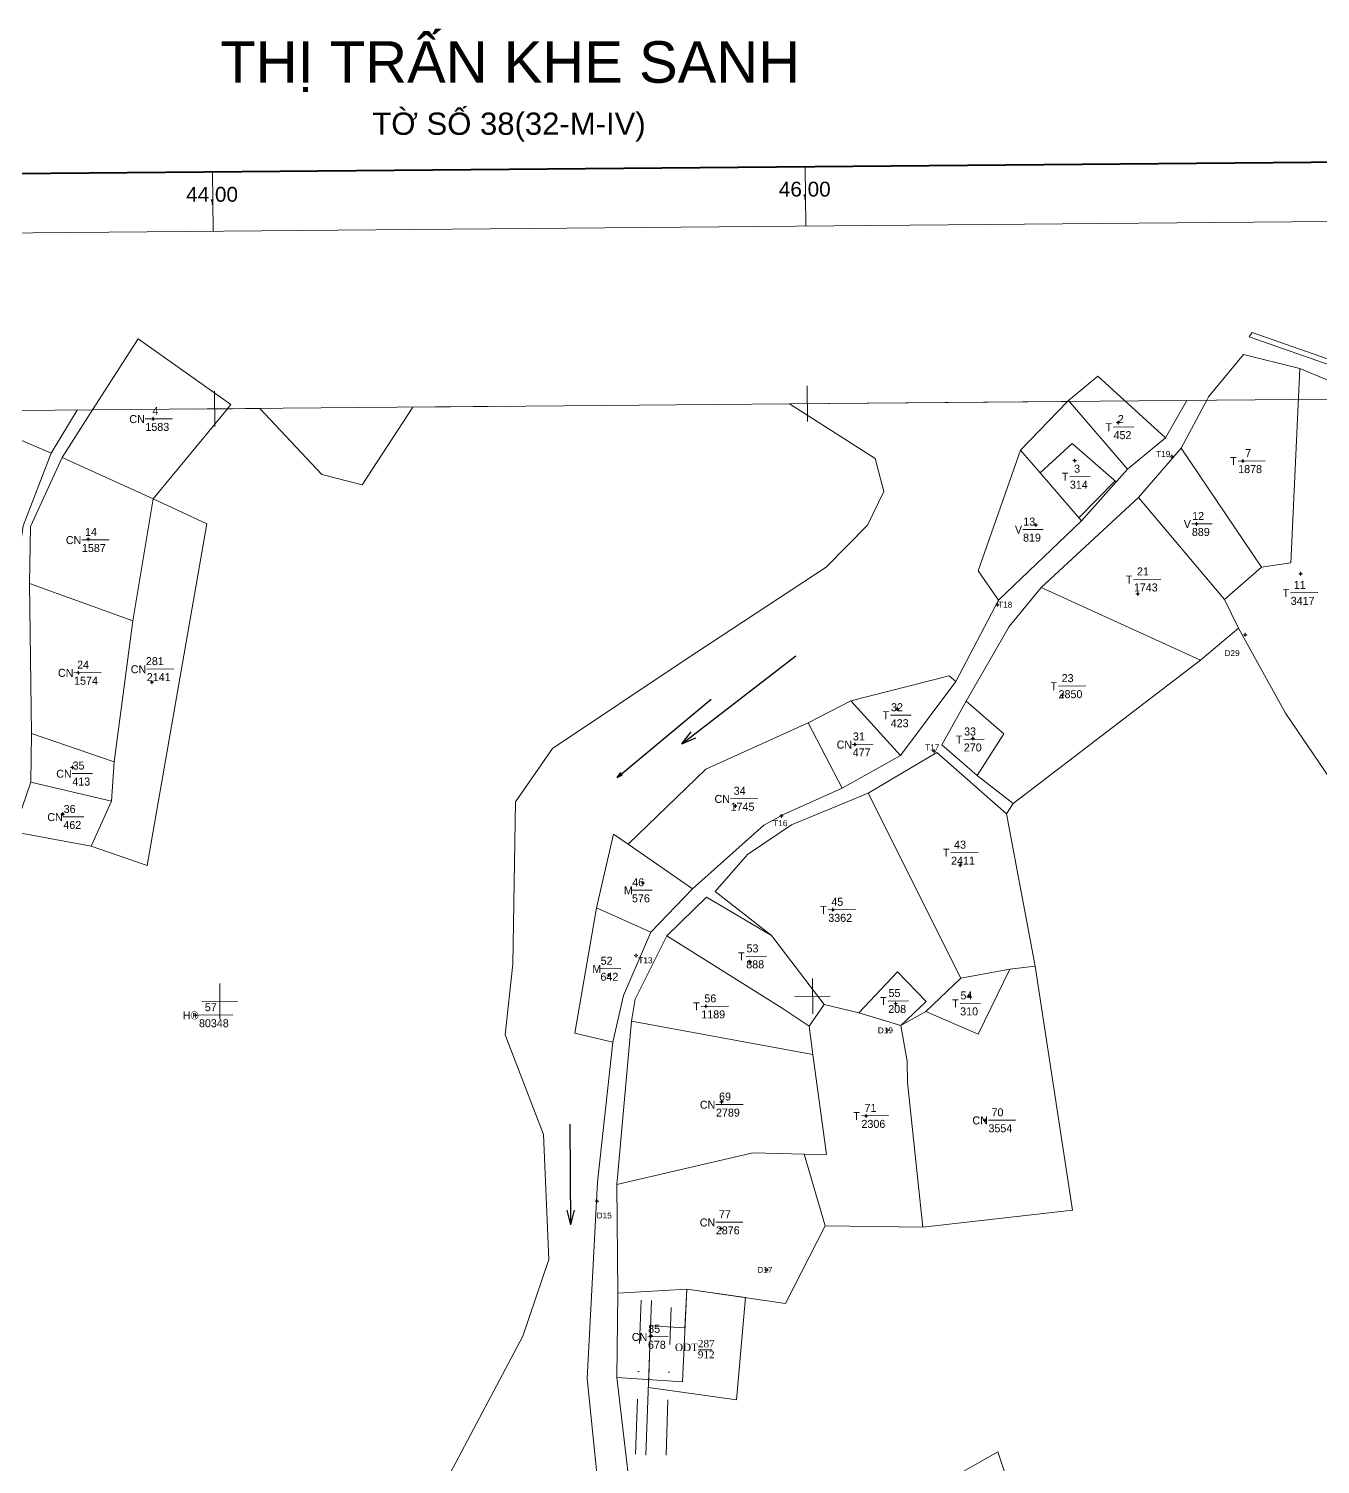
# Model space of a CAD drawing. Header units: metres. Extents: x 550497 to 551666, y 1836245 to 1837652.
# Drawn here: x 550914.3 to 551350, y 1837138.5 to 1837623 of the extents above; entities that cross this region are included whole.
import ezdxf
from ezdxf.enums import TextEntityAlignment as Align

# ---------------------------------------------------------------- set-up
doc = ezdxf.new("R2010")
doc.units = ezdxf.units.M
doc.header["$MEASUREMENT"] = 0
doc.linetypes.add('DGN Style 4', pattern=[37.369902, 18.67328, -9.33664, 0.023342, -9.33664])
for name, color, linetype, lineweight in [('Level 10', 7, 'Continuous', 0), ('Level 11', 7, 'Continuous', 0), ('Level 12', 7, 'Continuous', 0), ('Level 13', 7, 'Continuous', 0), ('Level 2', 7, 'Continuous', 0), ('Level 34', 7, 'Continuous', 0), ('Level 62', 7, 'Continuous', 0), ('Level 63', 7, 'Continuous', 0)]:
    doc.layers.add(name, color=color, linetype=linetype, lineweight=lineweight)
doc.styles.add('Style-FmSimple', font='FmSimple.shx')
doc.styles.add('Style-VHarial', font='VHarial.shx')
doc.styles.add('Style-Vnarial', font='Vnarial.shx')
doc.styles.add('Style-Vntime', font='Vntime.shx')
doc.dimstyles.get("Standard").update_dxf_attribs({"dimtxt": 0.18, "dimasz": 0.18, "dimexe": 0.18, "dimexo": 0.0625, "dimgap": 0.09, "dimtad": 0, "dimtih": 1, "dimtoh": 1, "dimdec": 4, "dimzin": 0, "dimdsep": 46, "dimtxsty": 'Standard', "dimcen": 0.09, "dimadec": 0, "dimazin": 0, "dimtfac": 1, "dimtdec": 4, "dimtofl": 0, "dimtmove": 0, "dimatfit": 3, "dimfxl": 1, "dimtolj": 1, "dimtzin": 0, "dimarcsym": 0})

# ---------------------------------------------------------------- blocks, each defined once
blk = doc.blocks.new('TerminatorOpen_0.5')
at = {"color": 0, "linetype": 'ByBlock', "lineweight": -2}
for q in [(-1, 0.25), (-1, 0), (-1, -0.25)]:
    blk.add_line((0, 0), q, dxfattribs=at)
blk = doc.blocks.new('DKCDV')
at = {"layer": 'Level 10', "linetype": 'Continuous', "lineweight": 13}
h = blk.add_hatch(color=1, dxfattribs=at)
edge = h.paths.add_edge_path()
edge.add_arc((0.02456, 0.194811), 1.500056, 0, 360)
at = {"layer": 'Level 10', "color": 1, "linetype": 'Continuous', "lineweight": 13}
for p, q in [((-6.400238, 0), (-12.600469, 0)), ((-0.200007, 12.600469), (0, 6.200231)), ((12.400462, 0.200007), (6.200231, 0.200007)), ((0, -6.200231), (0.200007, -12.400462))]:
    blk.add_line(p, q, dxfattribs=at)
blk.add_circle((0.02456, 0.194811), 6.250233, dxfattribs=at)
blk = doc.blocks.new('DKCDV_1')
at = {"layer": 'Level 10', "linetype": 'Continuous', "lineweight": 13}
h = blk.add_hatch(color=1, dxfattribs=at)
edge = h.paths.add_edge_path()
edge.add_arc((0.042215, -0.058807), 1.500056, 0, 360)
at = {"layer": 'Level 10', "color": 1, "linetype": 'Continuous', "lineweight": 13}
for p, q in [((-0.200007, 12.200455), (0, 6.000224)), ((12.400462, 0), (6.200231, 0)), ((-6.400238, -0.200007), (-12.600469, -0.200007)), ((0, -6.400238), (0.200007, -12.600469))]:
    blk.add_line(p, q, dxfattribs=at)
blk.add_circle((0.042215, -0.058807), 6.250233, dxfattribs=at)
blk = doc.blocks.new('DKCDV_2')
at = {"layer": 'Level 10', "linetype": 'Continuous', "lineweight": 13}
h = blk.add_hatch(color=1, dxfattribs=at)
edge = h.paths.add_edge_path()
edge.add_arc((0.273793, 0.207413), 1.500056, 0, 360)
at = {"layer": 'Level 10', "color": 1, "linetype": 'Continuous', "lineweight": 13}
for p, q in [((-6.200231, 0), (-12.200455, 0)), ((0, 12.600469), (0, 6.200231)), ((12.600469, 0.200007), (6.400238, 0.200007)), ((0.200007, -6.200231), (0.200007, -12.400462))]:
    blk.add_line(p, q, dxfattribs=at)
blk.add_circle((0.273793, 0.207413), 6.250233, dxfattribs=at)
blk = doc.blocks.new('N_THUA_1')
at = {"layer": 'Level 13', "color": 3, "linetype": 'Continuous', "lineweight": 0}
blk.add_line((355861.11, 1837391.16), (355870.28, 1837391.24), dxfattribs=at)
at = {"layer": 'Level 13', "color": 3, "linetype": 'Continuous', "lineweight": 0, "style": 'Style-FmSimple'}
for s, p in [('CN', (355855.72, 1837391.11)), ('4', (355863.52, 1837393.88)), ('1583', (355861.14, 1837388.46))]:
    blk.add_text(s, height=2.7, dxfattribs=at).set_placement(p, align=Align.MIDDLE_LEFT)
blk = doc.blocks.new('N_THUA_4')
at = {"layer": 'Level 13', "color": 3, "linetype": 'Continuous', "lineweight": 0}
blk.add_line((356226, 1837376.93), (356235.18, 1837377.01), dxfattribs=at)
at = {"layer": 'Level 13', "color": 3, "linetype": 'Continuous', "lineweight": 0, "style": 'Style-FmSimple'}
for s, p in [('T', (356223.31, 1837376.91)), ('7', (356228.42, 1837379.65)), ('1878', (356226.04, 1837374.23))]:
    blk.add_text(s, height=2.7, dxfattribs=at).set_placement(p, align=Align.MIDDLE_LEFT)
blk = doc.blocks.new('N_THUA_6')
at = {"layer": 'Level 13', "color": 3, "linetype": 'Continuous', "lineweight": 0}
blk.add_line((356245.57, 1837338.86), (356254.74, 1837338.94), dxfattribs=at)
at = {"layer": 'Level 13', "color": 3, "linetype": 'Continuous', "lineweight": 0, "style": 'Style-FmSimple'}
for s, p in [('11', (356246.63, 1837341.57)), ('T', (356242.88, 1837338.84)), ('3417', (356245.6, 1837336.16))]:
    blk.add_text(s, height=2.7, dxfattribs=at).set_placement(p, align=Align.MIDDLE_LEFT)
blk = doc.blocks.new('N_THUA_7')
at = {"layer": 'Level 13', "color": 3, "linetype": 'Continuous', "lineweight": 0}
blk.add_line((356183.96, 1837389.91), (356190.85, 1837389.97), dxfattribs=at)
at = {"layer": 'Level 13', "color": 3, "linetype": 'Continuous', "lineweight": 0, "style": 'Style-FmSimple'}
for s, p in [('2', (356185.44, 1837392.63)), ('T', (356181.27, 1837389.89)), ('452', (356184, 1837387.21))]:
    blk.add_text(s, height=2.7, dxfattribs=at).set_placement(p, align=Align.MIDDLE_LEFT)
blk = doc.blocks.new('N_THUA_11')
at = {"layer": 'Level 13', "color": 3, "linetype": 'Continuous', "lineweight": 0}
blk.add_line((355875.43, 1837189.94), (355886.91, 1837190.04), dxfattribs=at)
at = {"layer": 'Level 13', "color": 3, "linetype": 'Continuous', "lineweight": 0, "style": 'Style-FmSimple'}
for s, p in [('57', (355877.44, 1837192.65)), ('H®', (355870.04, 1837189.89)), ('80348', (355875.47, 1837187.24))]:
    blk.add_text(s, height=2.7, dxfattribs=at).set_placement(p, align=Align.MIDDLE_LEFT)
blk = doc.blocks.new('N_THUA_17')
at = {"layer": 'Level 13', "color": 3, "linetype": 'Continuous', "lineweight": 0}
blk.add_line((355839.24, 1837350.55), (355848.42, 1837350.63), dxfattribs=at)
at = {"layer": 'Level 13', "color": 3, "linetype": 'Continuous', "lineweight": 0, "style": 'Style-FmSimple'}
for s, p in [('14', (355840.31, 1837353.26)), ('CN', (355833.85, 1837350.51)), ('1587', (355839.27, 1837347.85))]:
    blk.add_text(s, height=2.7, dxfattribs=at).set_placement(p, align=Align.MIDDLE_LEFT)
blk = doc.blocks.new('N_THUA_18')
at = {"layer": 'Level 13', "color": 3, "linetype": 'Continuous', "lineweight": 0}
blk.add_line((356210.38, 1837355.71), (356217.27, 1837355.77), dxfattribs=at)
at = {"layer": 'Level 13', "color": 3, "linetype": 'Continuous', "lineweight": 0, "style": 'Style-FmSimple'}
for s, p in [('12', (356210.51, 1837358.41)), ('V', (356207.69, 1837355.69)), ('889', (356210.42, 1837353.01))]:
    blk.add_text(s, height=2.7, dxfattribs=at).set_placement(p, align=Align.MIDDLE_LEFT)
blk = doc.blocks.new('N_THUA_19')
at = {"layer": 'Level 13', "color": 3, "linetype": 'Continuous', "lineweight": 0}
blk.add_line((356156.17, 1837355.32), (356163.05, 1837355.38), dxfattribs=at)
at = {"layer": 'Level 13', "color": 3, "linetype": 'Continuous', "lineweight": 0, "style": 'Style-FmSimple'}
for s, p in [('13', (356156.3, 1837358.03)), ('V', (356153.48, 1837355.3)), ('819', (356156.21, 1837352.63))]:
    blk.add_text(s, height=2.7, dxfattribs=at).set_placement(p, align=Align.MIDDLE_LEFT)
blk = doc.blocks.new('N_THUA_23')
at = {"layer": 'Level 13', "color": 3, "linetype": 'Continuous', "lineweight": 0}
blk.add_line((355860.65, 1837302.3), (355869.83, 1837302.38), dxfattribs=at)
at = {"layer": 'Level 13', "color": 3, "linetype": 'Continuous', "lineweight": 0, "style": 'Style-FmSimple'}
for s, p in [('281', (355860.37, 1837305)), ('CN', (355855.27, 1837302.26)), ('2141', (355860.69, 1837299.61))]:
    blk.add_text(s, height=2.7, dxfattribs=at).set_placement(p, align=Align.MIDDLE_LEFT)
blk = doc.blocks.new('N_THUA_24')
at = {"layer": 'Level 13', "color": 3, "linetype": 'Continuous', "lineweight": 0}
blk.add_line((356190.52, 1837332.13), (356199.7, 1837332.21), dxfattribs=at)
at = {"layer": 'Level 13', "color": 3, "linetype": 'Continuous', "lineweight": 0, "style": 'Style-FmSimple'}
for s, p in [('T', (356187.83, 1837332.1)), ('21', (356191.59, 1837334.83)), ('1743', (356190.55, 1837329.43))]:
    blk.add_text(s, height=2.7, dxfattribs=at).set_placement(p, align=Align.MIDDLE_LEFT)
blk = doc.blocks.new('N_THUA_33')
at = {"layer": 'Level 13', "color": 3, "linetype": 'Continuous', "lineweight": 0}
blk.add_line((355835.88, 1837305.52), (355845.06, 1837305.6), dxfattribs=at)
at = {"layer": 'Level 13', "color": 3, "linetype": 'Continuous', "lineweight": 0, "style": 'Style-FmSimple'}
for s, p in [('24', (355836.95, 1837308.23)), ('CN', (355830.49, 1837305.47)), ('1574', (355835.92, 1837302.82))]:
    blk.add_text(s, height=2.7, dxfattribs=at).set_placement(p, align=Align.MIDDLE_LEFT)
blk = doc.blocks.new('N_THUA_34')
at = {"layer": 'Level 13', "color": 3, "linetype": 'Continuous', "lineweight": 0}
blk.add_line((356165.12, 1837297.94), (356174.3, 1837298.02), dxfattribs=at)
at = {"layer": 'Level 13', "color": 3, "linetype": 'Continuous', "lineweight": 0, "style": 'Style-FmSimple'}
for s, p in [('23', (356166.19, 1837300.65)), ('T', (356162.43, 1837297.92)), ('2850', (356165.15, 1837295.24))]:
    blk.add_text(s, height=2.7, dxfattribs=at).set_placement(p, align=Align.MIDDLE_LEFT)
blk = doc.blocks.new('N_THUA_41')
at = {"layer": 'Level 13', "color": 3, "linetype": 'Continuous', "lineweight": 0}
blk.add_line((356109.41, 1837293.31), (356116.3, 1837293.37), dxfattribs=at)
at = {"layer": 'Level 13', "color": 3, "linetype": 'Continuous', "lineweight": 0, "style": 'Style-FmSimple'}
for s, p in [('T', (356106.72, 1837293.29)), ('32', (356109.54, 1837296.01)), ('423', (356109.44, 1837290.61))]:
    blk.add_text(s, height=2.7, dxfattribs=at).set_placement(p, align=Align.MIDDLE_LEFT)
blk = doc.blocks.new('N_THUA_43')
at = {"layer": 'Level 13', "color": 3, "linetype": 'Continuous', "lineweight": 0}
blk.add_line((356097.79, 1837281.31), (356104.68, 1837281.37), dxfattribs=at)
at = {"layer": 'Level 13', "color": 3, "linetype": 'Continuous', "lineweight": 0, "style": 'Style-FmSimple'}
for s, p in [('31', (356097.91, 1837284.01)), ('CN', (356092.4, 1837281.26)), ('477', (356097.82, 1837278.61))]:
    blk.add_text(s, height=2.7, dxfattribs=at).set_placement(p, align=Align.MIDDLE_LEFT)
blk = doc.blocks.new('N_THUA_44')
at = {"layer": 'Level 13', "color": 3, "linetype": 'Continuous', "lineweight": 0}
blk.add_line((356134.98, 1837283.3), (356141.87, 1837283.36), dxfattribs=at)
at = {"layer": 'Level 13', "color": 3, "linetype": 'Continuous', "lineweight": 0, "style": 'Style-FmSimple'}
for s, p in [('33', (356135.1, 1837286)), ('T', (356132.3, 1837283.27)), ('270', (356135.02, 1837280.6))]:
    blk.add_text(s, height=2.7, dxfattribs=at).set_placement(p, align=Align.MIDDLE_LEFT)
blk = doc.blocks.new('N_THUA_46')
at = {"layer": 'Level 13', "color": 3, "linetype": 'Continuous', "lineweight": 0}
blk.add_line((356057.53, 1837260.54), (356066.71, 1837260.62), dxfattribs=at)
at = {"layer": 'Level 13', "color": 3, "linetype": 'Continuous', "lineweight": 0, "style": 'Style-FmSimple'}
for s, p in [('CN', (356052.14, 1837260.5)), ('34', (356058.6, 1837263.25)), ('1745', (356057.56, 1837257.85))]:
    blk.add_text(s, height=2.7, dxfattribs=at).set_placement(p, align=Align.MIDDLE_LEFT)
blk = doc.blocks.new('N_THUA_47')
at = {"layer": 'Level 13', "color": 3, "linetype": 'Continuous', "lineweight": 0}
blk.add_line((355833.88, 1837273.59), (355840.77, 1837273.65), dxfattribs=at)
at = {"layer": 'Level 13', "color": 3, "linetype": 'Continuous', "lineweight": 0, "style": 'Style-FmSimple'}
for s, p in [('35', (355834, 1837276.29)), ('CN', (355828.49, 1837273.55)), ('413', (355833.91, 1837270.89))]:
    blk.add_text(s, height=2.7, dxfattribs=at).set_placement(p, align=Align.MIDDLE_LEFT)
blk = doc.blocks.new('N_THUA_49')
at = {"layer": 'Level 13', "color": 3, "linetype": 'Continuous', "lineweight": 0}
blk.add_line((356130.66, 1837240.53), (356139.84, 1837240.61), dxfattribs=at)
at = {"layer": 'Level 13', "color": 3, "linetype": 'Continuous', "lineweight": 0, "style": 'Style-FmSimple'}
for s, p in [('T', (356127.97, 1837240.51)), ('43', (356131.73, 1837243.24)), ('2411', (356130.69, 1837237.83))]:
    blk.add_text(s, height=2.7, dxfattribs=at).set_placement(p, align=Align.MIDDLE_LEFT)
blk = doc.blocks.new('N_THUA_51')
at = {"layer": 'Level 13', "color": 3, "linetype": 'Continuous', "lineweight": 0}
blk.add_line((355830.64, 1837257.79), (355837.52, 1837257.85), dxfattribs=at)
at = {"layer": 'Level 13', "color": 3, "linetype": 'Continuous', "lineweight": 0, "style": 'Style-FmSimple'}
for s, p in [('36', (355830.76, 1837260.49)), ('CN', (355825.25, 1837257.74)), ('462', (355830.67, 1837255.09))]:
    blk.add_text(s, height=2.7, dxfattribs=at).set_placement(p, align=Align.MIDDLE_LEFT)
blk = doc.blocks.new('N_THUA_53')
at = {"layer": 'Level 13', "color": 3, "linetype": 'Continuous', "lineweight": 0}
blk.add_line((356087.73, 1837225.5), (356096.9, 1837225.58), dxfattribs=at)
at = {"layer": 'Level 13', "color": 3, "linetype": 'Continuous', "lineweight": 0, "style": 'Style-FmSimple'}
for s, p in [('T', (356085.04, 1837225.48)), ('45', (356088.8, 1837228.21)), ('3362', (356087.76, 1837222.8))]:
    blk.add_text(s, height=2.7, dxfattribs=at).set_placement(p, align=Align.MIDDLE_LEFT)
blk = doc.blocks.new('N_THUA_58')
at = {"layer": 'Level 13', "color": 3, "linetype": 'Continuous', "lineweight": 0}
blk.add_line((356023.66, 1837234.53), (356030.54, 1837234.59), dxfattribs=at)
at = {"layer": 'Level 13', "color": 3, "linetype": 'Continuous', "lineweight": 0, "style": 'Style-FmSimple'}
for s, p in [('46', (356023.77, 1837237.23)), ('M', (356020.97, 1837234.51)), ('576', (356023.69, 1837231.83))]:
    blk.add_text(s, height=2.7, dxfattribs=at).set_placement(p, align=Align.MIDDLE_LEFT)
blk = doc.blocks.new('N_THUA_63')
at = {"layer": 'Level 13', "color": 3, "linetype": 'Continuous', "lineweight": 0}
blk.add_line((356059.75, 1837207.96), (356066.64, 1837208.02), dxfattribs=at)
at = {"layer": 'Level 13', "color": 3, "linetype": 'Continuous', "lineweight": 0, "style": 'Style-FmSimple'}
for s, p in [('T', (356057.06, 1837207.94)), ('53', (356059.88, 1837210.66)), ('888', (356059.79, 1837205.27))]:
    blk.add_text(s, height=2.7, dxfattribs=at).set_placement(p, align=Align.MIDDLE_LEFT)
blk = doc.blocks.new('N_THUA_65')
at = {"layer": 'Level 13', "color": 3, "linetype": 'Continuous', "lineweight": 0}
blk.add_line((356012.07, 1837203.49), (356018.96, 1837203.55), dxfattribs=at)
at = {"layer": 'Level 13', "color": 3, "linetype": 'Continuous', "lineweight": 0, "style": 'Style-FmSimple'}
for s, p in [('52', (356012.19, 1837206.19)), ('M', (356009.38, 1837203.46)), ('642', (356012.11, 1837200.79))]:
    blk.add_text(s, height=2.7, dxfattribs=at).set_placement(p, align=Align.MIDDLE_LEFT)
blk = doc.blocks.new('N_THUA_70')
at = {"layer": 'Level 13', "color": 3, "linetype": 'Continuous', "lineweight": 0}
blk.add_line((356044.89, 1837192.92), (356054.07, 1837193), dxfattribs=at)
at = {"layer": 'Level 13', "color": 3, "linetype": 'Continuous', "lineweight": 0, "style": 'Style-FmSimple'}
for s, p in [('T', (356042.21, 1837192.89)), ('56', (356045.96, 1837195.62)), ('1189', (356044.93, 1837190.22))]:
    blk.add_text(s, height=2.7, dxfattribs=at).set_placement(p, align=Align.MIDDLE_LEFT)
blk = doc.blocks.new('N_THUA_71')
at = {"layer": 'Level 13', "color": 3, "linetype": 'Continuous', "lineweight": 0}
blk.add_line((356141.76, 1837154.49), (356150.94, 1837154.57), dxfattribs=at)
at = {"layer": 'Level 13', "color": 3, "linetype": 'Continuous', "lineweight": 0, "style": 'Style-FmSimple'}
for s, p in [('CN', (356136.38, 1837154.44)), ('70', (356142.83, 1837157.2)), ('3554', (356141.8, 1837151.79))]:
    blk.add_text(s, height=2.7, dxfattribs=at).set_placement(p, align=Align.MIDDLE_LEFT)
blk = doc.blocks.new('N_THUA_72')
at = {"layer": 'Level 13', "color": 3, "linetype": 'Continuous', "lineweight": 0}
blk.add_line((356133.75, 1837196.37), (356140.64, 1837196.43), dxfattribs=at)
at = {"layer": 'Level 13', "color": 3, "linetype": 'Continuous', "lineweight": 0, "style": 'Style-FmSimple'}
for s, p in [('T', (356131.07, 1837196.34)), ('54', (356133.88, 1837199.07)), ('310', (356133.79, 1837193.67))]:
    blk.add_text(s, height=2.7, dxfattribs=at).set_placement(p, align=Align.MIDDLE_LEFT)
blk = doc.blocks.new('N_THUA_73')
at = {"layer": 'Level 13', "color": 3, "linetype": 'Continuous', "lineweight": 0}
blk.add_line((356108.87, 1837193.83), (356115.76, 1837193.89), dxfattribs=at)
at = {"layer": 'Level 13', "color": 3, "linetype": 'Continuous', "lineweight": 0, "style": 'Style-FmSimple'}
for s, p in [('55', (356109, 1837196.53)), ('T', (356106.18, 1837193.8)), ('208', (356108.91, 1837191.13))]:
    blk.add_text(s, height=2.7, dxfattribs=at).set_placement(p, align=Align.MIDDLE_LEFT)
blk = doc.blocks.new('N_THUA_76')
at = {"layer": 'Level 13', "color": 3, "linetype": 'Continuous', "lineweight": 0}
blk.add_line((356098.92, 1837155.97), (356108.1, 1837156.05), dxfattribs=at)
at = {"layer": 'Level 13', "color": 3, "linetype": 'Continuous', "lineweight": 0, "style": 'Style-FmSimple'}
for s, p in [('71', (356099.99, 1837158.68)), ('T', (356096.23, 1837155.94)), ('2306', (356098.96, 1837153.27))]:
    blk.add_text(s, height=2.7, dxfattribs=at).set_placement(p, align=Align.MIDDLE_LEFT)
blk = doc.blocks.new('N_THUA_78')
at = {"layer": 'Level 13', "color": 3, "linetype": 'Continuous', "lineweight": 0}
blk.add_line((356052.89, 1837160.7), (356062.07, 1837160.78), dxfattribs=at)
at = {"layer": 'Level 13', "color": 3, "linetype": 'Continuous', "lineweight": 0, "style": 'Style-FmSimple'}
for s, p in [('69', (356053.96, 1837163.41)), ('CN', (356047.5, 1837160.65)), ('2789', (356052.93, 1837158))]:
    blk.add_text(s, height=2.7, dxfattribs=at).set_placement(p, align=Align.MIDDLE_LEFT)
blk = doc.blocks.new('N_THUA_87')
at = {"layer": 'Level 13', "color": 3, "linetype": 'Continuous', "lineweight": 0}
blk.add_line((356052.55, 1837117.93), (356061.72, 1837118.01), dxfattribs=at)
at = {"layer": 'Level 13', "color": 3, "linetype": 'Continuous', "lineweight": 0, "style": 'Style-FmSimple'}
for s, p in [('77', (356053.62, 1837120.64)), ('CN', (356047.16, 1837117.88)), ('2876', (356052.58, 1837115.23))]:
    blk.add_text(s, height=2.7, dxfattribs=at).set_placement(p, align=Align.MIDDLE_LEFT)
blk = doc.blocks.new('N_THUA_92')
at = {"layer": 'Level 13', "color": 3, "linetype": 'Continuous', "lineweight": 0}
blk.add_line((356029.02, 1837081.73), (356035.91, 1837081.79), dxfattribs=at)
at = {"layer": 'Level 13', "color": 3, "linetype": 'Continuous', "lineweight": 0, "style": 'Style-FmSimple'}
for s, p in [('CN', (356023.63, 1837081.68)), ('85', (356029.15, 1837084.43)), ('678', (356029.06, 1837079.03))]:
    blk.add_text(s, height=2.7, dxfattribs=at).set_placement(p, align=Align.MIDDLE_LEFT)
blk = doc.blocks.new('CENTRD')
at = {"layer": 'Level 11', "linetype": 'Continuous', "lineweight": 0}
h = blk.add_hatch(color=1, dxfattribs=at)
edge = h.paths.add_edge_path()
edge.add_arc((0.048863, 0.090632), 1.500056, 0, 360)
at = {"layer": 'Level 11', "color": 1, "linetype": 'Continuous', "lineweight": 0}
for p, q in [((-6.200231, 0), (-12.600469, -0.200007)), ((-0.200007, 6.200231), (-6.200231, 0)), ((-6.200231, 0), (0, -6.200231)), ((-0.200007, 12.600469), (-0.200007, 6.200231)), ((6.200231, 0), (-0.200007, 6.200231)), ((0, -6.200231), (6.200231, 0)), ((12.600469, 0.200007), (6.200231, 0)), ((0, -6.200231), (0, -12.600469))]:
    blk.add_line(p, q, dxfattribs=at)
blk = doc.blocks.new('CENTRD_2')
at = {"layer": 'Level 11', "linetype": 'Continuous', "lineweight": 0}
h = blk.add_hatch(color=1, dxfattribs=at)
edge = h.paths.add_edge_path()
edge.add_arc((0.071437, 0.197653), 1.500056, 0, 360)
at = {"layer": 'Level 11', "color": 1, "linetype": 'Continuous', "lineweight": 0}
for p, q in [((-6.200231, 0), (-12.600469, 0)), ((0, 6.200231), (-6.200231, 0)), ((-6.200231, 0), (0, -6.200231)), ((-0.200007, 12.400462), (0, 6.200231)), ((6.200231, 0.200007), (0, 6.200231)), ((0, -6.200231), (6.200231, 0.200007)), ((12.600469, 0.200007), (6.200231, 0.200007)), ((0, -6.200231), (0, -12.200455))]:
    blk.add_line(p, q, dxfattribs=at)
blk = doc.blocks.new('CENTRD_1')
at = {"layer": 'Level 11', "linetype": 'Continuous', "lineweight": 0}
h = blk.add_hatch(color=1, dxfattribs=at)
edge = h.paths.add_edge_path()
edge.add_arc((0.195969, 0.083732), 1.500056, 0, 360)
at = {"layer": 'Level 11', "color": 1, "linetype": 'Continuous', "lineweight": 0}
for p, q in [((-6.000224, 0), (-12.200455, -0.200007)), ((0, 6.200231), (-6.000224, 0)), ((-6.000224, 0), (0.200007, -6.200231)), ((0, 12.600469), (0, 6.200231)), ((6.200231, 0), (0, 6.200231)), ((0.200007, -6.200231), (6.200231, 0)), ((12.400462, 0), (6.200231, 0)), ((0.200007, -6.200231), (0.200007, -12.600469))]:
    blk.add_line(p, q, dxfattribs=at)

msp = doc.modelspace()

# ---------------------------------------------------------------- linework, layer by layer
at = {"layer": 'Level 13', "color": 1, "linetype": 'Continuous', "lineweight": 0}
msp.add_line((551265.53, 1837471.78), (551272.41, 1837471.84), dxfattribs=at)
at = {"layer": 'Level 2', "color": 7, "linetype": 'DGN Style 4', "lineweight": 0}
for p, q in [((551119.08, 1837141.89), (551120.95, 1837193.88)), ((551129.33, 1837141.58), (551131.12, 1837191.49))]:
    msp.add_line(p, q, dxfattribs=at)
at = {"layer": 'Level 2', "color": 1, "linetype": 'Continuous', "lineweight": 0}
msp.add_line((551140.34, 1837177.12), (551144.93, 1837177.16), dxfattribs=at)
at = {"layer": 'Level 34', "color": 1, "linetype": 'Continuous', "lineweight": 0}
for p, q in [((551255.5, 1837473.04), (551266.33, 1837482.97)), ((551281.16, 1837470), (551266.33, 1837482.97)), ((551268.6, 1837457.94), (551280.78, 1837470.33)), ((551135.63, 1837184.62), (551136.32, 1837197.61)), ((551136.32, 1837197.61), (551156.11, 1837194.78)), ((551122.57, 1837141.56), (551124.45, 1837193.75)), ((551156.11, 1837194.78), (551153.11, 1837160.32)), ((551123.4, 1837164.43), (551124.15, 1837185.21)), ((551124.15, 1837185.21), (551135.63, 1837184.62)), ((551153.11, 1837160.32), (551123.4, 1837164.43))]:
    msp.add_line(p, q, dxfattribs=at)
at = {"layer": 'Level 34', "color": 2, "linetype": 'Continuous', "lineweight": 0, "flags": 128}
for points in [[(550935.91, 1837494.31), (550951.23, 1837518.3), (550982.57, 1837496.1), (550981.42, 1837494.71)], [(551411.49, 1837464.72), (551404.71, 1837455.85), (551395.85, 1837458.52), (551382.69, 1837474.29), (551367.12, 1837503.87), (551363.43, 1837507.73), (551327.1, 1837520.4), (551326.08, 1837518.99), (551362.68, 1837506.18), (551365.86, 1837503.54), (551368.23, 1837498.09)], [(551311.75, 1837497.6), (551312.37, 1837498.75), (551324.13, 1837512.97), (551343.17, 1837508.27)], [(551330.21, 1837441.24), (551340.1, 1837442.74), (551343.17, 1837508.27)], [(551343.17, 1837508.27), (551358.73, 1837501.72), (551365.32, 1837501.11), (551366.36, 1837498.07)], [(551275.05, 1837505.75), (551265.12, 1837497.53)], [(551297.88, 1837484.89), (551275.05, 1837505.75)], [(550921.95, 1837479.77), (550875.09, 1837499.85), (550832.79, 1837471.42)], [(550935.91, 1837494.31), (550930.68, 1837494.27), (550921.95, 1837479.77)], [(550925.67, 1837478.27), (550935.91, 1837494.31)], [(550981.42, 1837494.71), (550956.27, 1837464.27)], [(550981.42, 1837494.71), (550992.34, 1837494.81), (551013.24, 1837472.58), (551026.78, 1837469.03), (551043.89, 1837495.26)], [(551170.98, 1837496.37), (551199.86, 1837477.95), (551202.77, 1837466.74), (551197.25, 1837455.46), (551183.32, 1837441.28), (551135.8, 1837409.96), (551091.09, 1837380.07), (551078.6, 1837362.1), (551077.67, 1837307.31), (551075.07, 1837283.4), (551088.01, 1837249.79), (551089.79, 1837207.66), (551080.99, 1837181.75), (551055.49, 1837133.59), (551038.83, 1837097.41)], [(551264.79, 1837497.19), (551248.87, 1837480.69)], [(551265.12, 1837497.53), (551264.79, 1837497.19)], [(551285, 1837474.32), (551265.12, 1837497.53)], [(551297.88, 1837484.89), (551304.98, 1837497.54), (551311.75, 1837497.6)], [(551303.07, 1837481.44), (551311.75, 1837497.6)], [(551285, 1837474.32), (551297.88, 1837484.89)], [(550909.89, 1837437.14), (550912.43, 1837455.19), (550921.95, 1837479.77)], [(551241.47, 1837430.13), (551234.63, 1837439.98), (551248.87, 1837480.69)], [(551255.5, 1837473.04), (551248.87, 1837480.69)], [(551303.07, 1837481.44), (551288.72, 1837464.78)], [(551303.07, 1837481.44), (551330.21, 1837441.24)], [(550925.67, 1837478.27), (550914.9, 1837454.97), (550914.65, 1837435.75)], [(550956.27, 1837464.27), (550925.67, 1837478.27)], [(551269.5, 1837456.91), (551285, 1837474.32)], [(551269.5, 1837456.91), (551255.5, 1837473.04)], [(550956.27, 1837464.27), (550949.5, 1837423.19)], [(551288.72, 1837464.78), (551255.84, 1837434.39)], [(551288.72, 1837464.78), (551317.73, 1837430.29)], [(551269.5, 1837456.91), (551241.47, 1837430.13)], [(551317.73, 1837430.29), (551330.21, 1837441.24)], [(550914.65, 1837435.75), (550949.5, 1837423.19)], [(550915.24, 1837385.16), (550914.65, 1837435.75)], [(551227.12, 1837402.66), (551241.47, 1837430.13)], [(551255.84, 1837434.39), (551245.1, 1837421.2), (551230.59, 1837395.99)], [(551309.59, 1837409.93), (551255.84, 1837434.39)], [(551322.49, 1837420.67), (551317.73, 1837430.29)], [(550949.5, 1837423.19), (550943.13, 1837375.53)], [(551309.59, 1837409.93), (551322.49, 1837420.67)], [(551353.33, 1837369.85), (551338.36, 1837391.97), (551322.49, 1837420.67)], [(551246.47, 1837361.53), (551309.59, 1837409.93)], [(551227.12, 1837402.66), (551224.8, 1837404.55), (551191.7, 1837396.18)], [(551208.45, 1837377.66), (551227.12, 1837402.66)], [(551191.7, 1837396.18), (551177.25, 1837388.7)], [(551208.45, 1837377.66), (551191.7, 1837396.18)], [(551234.34, 1837370.9), (551222.34, 1837381.26), (551230.59, 1837395.99)], [(551230.59, 1837395.99), (551243.24, 1837385.06), (551234.34, 1837370.9)], [(551116.52, 1837347.8), (551142.75, 1837373.07), (551177.25, 1837388.7)], [(551188.72, 1837366.66), (551177.25, 1837388.7)], [(550915.24, 1837385.16), (550915.07, 1837368.74)], [(550943.13, 1837375.53), (550915.24, 1837385.16)], [(551208.45, 1837377.66), (551188.72, 1837366.66)], [(551197.52, 1837364.99), (551220.64, 1837378.74), (551244.21, 1837358.03)], [(550943.13, 1837375.53), (550942.3, 1837362.27)], [(550909.33, 1837352), (550915.07, 1837368.74)], [(550915.07, 1837368.74), (550942.3, 1837362.27)], [(551234.34, 1837370.9), (551246.47, 1837361.53)], [(550942.3, 1837362.27), (550935.36, 1837347.07)], [(551138.27, 1837332.74), (551162.33, 1837354.22), (551169.21, 1837357.88), (551188.72, 1837366.66)], [(551164.9, 1837317.02), (551145.89, 1837331.84), (551156.77, 1837344.34), (551171.61, 1837354.32), (551197.52, 1837364.99)], [(551197.52, 1837364.99), (551228.8, 1837302.54)], [(551246.47, 1837361.53), (551244.21, 1837358.03)], [(551253.86, 1837306.58), (551244.21, 1837358.03)], [(550935.36, 1837347.07), (550909.33, 1837352)], [(551116.52, 1837347.8), (551111.59, 1837351.2), (551105.93, 1837326.3)], [(551138.27, 1837332.74), (551116.52, 1837347.8)], [(551124.22, 1837318.11), (551138.27, 1837332.74)], [(551129.65, 1837316.84), (551142.98, 1837329.87), (551164.9, 1837317.02)], [(551105.93, 1837326.3), (551098.53, 1837284.06), (551111.36, 1837280.95)], [(551124.22, 1837318.11), (551105.93, 1837326.3)], [(551111.36, 1837280.95), (551115.04, 1837296.67), (551124.22, 1837318.11)], [(551117.65, 1837288.11), (551118.95, 1837295.52), (551129.65, 1837316.84)], [(551129.65, 1837316.84), (551168.53, 1837292.39), (551177.59, 1837286.36)], [(551182.65, 1837293.72), (551164.9, 1837317.02)], [(551208.53, 1837286.59), (551217.09, 1837294.73), (551207.42, 1837304.67), (551194.38, 1837290.92)], [(551253.86, 1837306.58), (551266.44, 1837224.26), (551215.97, 1837218.55)], [(551245.29, 1837305.58), (551234.62, 1837283.62), (551216.97, 1837291.31)], [(551228.8, 1837302.54), (551245.29, 1837305.58)], [(551245.29, 1837305.58), (551253.86, 1837306.58)], [(551216.97, 1837291.31), (551228.8, 1837302.54)], [(551177.59, 1837286.36), (551182.65, 1837293.72)], [(551182.65, 1837293.72), (551194.38, 1837290.92)], [(551208.53, 1837286.59), (551194.38, 1837290.92)], [(551208.53, 1837286.59), (551216.97, 1837291.31)], [(551117.65, 1837288.11), (551112.76, 1837232.99)], [(551117.65, 1837288.11), (551178.87, 1837276.83)], [(551178.87, 1837276.83), (551177.59, 1837286.36)], [(551208.53, 1837286.59), (551210.66, 1837274.57), (551210.81, 1837267.35), (551215.97, 1837218.55)], [(551111.36, 1837280.95), (551106.24, 1837233.73), (551102.72, 1837167.45), (551109.04, 1837105.59), (551056.75, 1837070.77)], [(551175.95, 1837243.19), (551183.44, 1837243.02), (551178.87, 1837276.83)], [(551112.76, 1837232.99), (551158.64, 1837243.6), (551175.95, 1837243.19)], [(551175.95, 1837243.19), (551182.99, 1837219.02)], [(551112.76, 1837232.99), (551113.07, 1837196.26)], [(551136.32, 1837197.61), (551169.65, 1837192.82), (551182.99, 1837219.02)], [(551182.99, 1837219.02), (551215.97, 1837218.55)], [(551112.69, 1837167.86), (551134.86, 1837166.32), (551136.32, 1837197.61)], [(551136.32, 1837197.61), (551113.07, 1837196.26)], [(551113.07, 1837196.26), (551112.69, 1837167.86)], [(551135.16, 1837082.48), (551119.85, 1837107.53), (551112.69, 1837167.86)], [(551232.6, 1837098.27), (551245.86, 1837129.02), (551241.27, 1837142.76), (551135.16, 1837082.48)]]:
    msp.add_lwpolyline(points, dxfattribs=at)
at = {"layer": 'Level 34', "color": 3, "linetype": 'Continuous', "lineweight": 0, "flags": 128}
for points in [[(551043.89, 1837495.26), (551170.98, 1837496.37)], [(551170.98, 1837496.37), (551264.79, 1837497.19)]]:
    msp.add_lwpolyline(points, dxfattribs=at)
at = {"layer": 'Level 34', "color": 1, "linetype": 'Continuous', "lineweight": 0, "flags": 128}
msp.add_lwpolyline([(550935.36, 1837347.07), (550954.27, 1837340.58), (550974.42, 1837455.87), (550956.27, 1837464.27)], dxfattribs=at)
at = {"layer": 'Level 62', "color": 7, "linetype": 'Continuous', "lineweight": 0}
for p, q in [((551176.48, 1837556.4), (551176.31, 1837576.39)), ((550976.55, 1837554.65), (550976.37, 1837574.65)), ((550977.12, 1837488.67), (550977.02, 1837500.67)), ((551177.06, 1837490.42), (551176.95, 1837502.42)), ((550971.07, 1837494.62), (550983.07, 1837494.73)), ((551171.01, 1837496.37), (551183.01, 1837496.47)), ((550978.87, 1837288.74), (550978.76, 1837300.73)), ((551178.81, 1837290.48), (551178.7, 1837302.48)), ((550972.82, 1837294.68), (550984.82, 1837294.79)), ((551172.76, 1837296.43), (551184.75, 1837296.53))]:
    msp.add_line(p, q, dxfattribs=at)
at = {"layer": 'Level 62', "color": 7, "linetype": 'Continuous', "lineweight": 40, "flags": 128}
msp.add_lwpolyline([(550506.65, 1836410.83), (550496.53, 1837570.46), (551656.16, 1837580.58), (551666.28, 1836420.95), (550506.65, 1836410.83)], close=True, dxfattribs=at)
at = {"layer": 'Level 62', "color": 7, "linetype": 'Continuous', "lineweight": 13, "flags": 128}
msp.add_lwpolyline([(550517.96, 1837405.49), (550516.7, 1837550.64), (551636.34, 1837560.42), (551640.21, 1837117.02)], dxfattribs=at)
at = {"layer": 'Level 63', "color": 2, "linetype": 'Continuous', "lineweight": 0, "flags": 128}
for points in [[(551576.88, 1837499.91), (551170.98, 1837496.37)], [(550577.2, 1837491.18), (551077.04, 1837495.55)]]:
    msp.add_lwpolyline(points, dxfattribs=at)

# ---------------------------------------------------------------- block references
at = {"layer": 'Level 10', "color": 1, "linetype": 'Continuous', "lineweight": 13, "xscale": 0.049998, "yscale": 0.049998, "zscale": 0.049998}
for name, p in [('DKCDV', (551299.93, 1837478.54)), ('DKCDV', (551241.13, 1837428.59)), ('DKCDV_1', (551324.75, 1837418.47)), ('DKCDV', (551219.77, 1837379.19)), ('DKCDV', (551168.24, 1837357.28)), ('DKCDV', (551119.25, 1837310.2)), ('DKCDV', (551203.95, 1837284.98)), ('DKCDV_1', (551106.03, 1837227.37)), ('DKCDV_2', (551163.29, 1837204.17))]:
    msp.add_blockref(name, p, dxfattribs=at)
at = {"layer": 'Level 11', "color": 1, "linetype": 'Continuous', "lineweight": 0, "xscale": 0.049998, "yscale": 0.049998, "zscale": 0.049998}
for name, p in [('CENTRD', (550956.32, 1837491.3)), ('CENTRD', (551281.86, 1837490.05)), ('CENTRD', (551267.19, 1837477.21)), ('CENTRD', (551323.91, 1837477.07)), ('CENTRD', (551254.07, 1837455.48)), ('CENTRD', (551308.29, 1837455.85)), ('CENTRD', (550934.45, 1837450.69)), ('CENTRD', (551343.42, 1837439.02)), ('CENTRD', (551288.46, 1837432.25)), ('CENTRD', (550931.09, 1837405.65)), ('CENTRD', (550955.9, 1837402.43)), ('CENTRD', (551263.05, 1837398.06)), ('CENTRD', (551207.3, 1837393.45)), ('CENTRD', (551193, 1837381.44)), ('CENTRD', (551232.89, 1837383.44)), ('CENTRD', (550929.07, 1837373.71)), ('CENTRD', (550925.84, 1837357.91)), ('CENTRD', (551152.76, 1837360.67)), ('CENTRD', (551228.61, 1837340.67)), ('CENTRD', (551121.54, 1837334.68)), ('CENTRD', (551185.64, 1837325.64)), ('CENTRD', (551110, 1837303.63)), ('CENTRD', (551157.67, 1837308.1)), ('CENTRD_1', (551206.79, 1837293.97)), ('CENTRD_1', (551231.64, 1837296.51)), ('CENTRD', (550970.64, 1837290.05)), ('CENTRD_2', (551142.8, 1837293.05)), ('CENTRD_1', (551148.09, 1837260.83)), ('CENTRD', (551196.83, 1837256.1)), ('CENTRD_1', (551236.97, 1837254.6)), ('CENTRD', (551147.78, 1837218.06)), ('CENTRD_1', (551124.23, 1837181.85))]:
    msp.add_blockref(name, p, dxfattribs=at)
at = {"layer": 'Level 13', "color": 3, "linetype": 'Continuous', "lineweight": 0}
for name, p in [('N_THUA_1', (195092.57, 100.12)), ('N_THUA_7', (195096.31, 98.6)), ('N_THUA_4', (195096.31, 100.12)), ('N_THUA_18', (195096.31, 100.12)), ('N_THUA_17', (195093.03, 99.88)), ('N_THUA_19', (195093.56, 98.6)), ('N_THUA_24', (195096.61, 104.98)), ('N_THUA_6', (195094.48, 93.72)), ('N_THUA_23', (195093.5, 104.55)), ('N_THUA_33', (195093.73, 100.12)), ('N_THUA_34', (195096.61, 103.16)), ('N_THUA_41', (195095.7, 97.99)), ('N_THUA_44', (195094.78, 99.81)), ('N_THUA_43', (195094.48, 100.12)), ('N_THUA_47', (195095.14, 98.02)), ('N_THUA_46', (195093.56, 102.55)), ('N_THUA_51', (195095.37, 99.18)), ('N_THUA_49', (195094.79, 104.38)), ('N_THUA_58', (195094.17, 97.68)), ('N_THUA_53', (195096.31, 100.12)), ('N_THUA_63', (195096.61, 101.95)), ('N_THUA_65', (195095.09, 102.25)), ('N_THUA_70', (195096.31, 100.12)), ('N_THUA_73', (195095.39, 101.03)), ('N_THUA_72', (195094.78, 97.68)), ('N_THUA_11', (195096.31, 100.12)), ('N_THUA_78', (195093.26, 99.21)), ('N_THUA_76', (195096.31, 100.12)), ('N_THUA_71', (195096.31, 100.12)), ('N_THUA_87', (195093.56, 102.25)), ('N_THUA_92', (195094.17, 99.82))]:
    msp.add_blockref(name, p, dxfattribs=at)

# ---------------------------------------------------------------- texts
at = {"layer": 'Level 12', "color": 3, "linetype": 'Continuous', "lineweight": 0, "style": 'Style-VHarial'}
for s, p in [('T19 ', (551297.43, 1837479.47)), ('T18 ', (551244.15, 1837428.59)), ('D29 ', (551320.68, 1837412.25)), ('T17 ', (551219.53, 1837380.5)), ('T16 ', (551168.27, 1837354.86)), ('T13 ', (551122.78, 1837308.6)), ('D19 ', (551203.72, 1837284.95)), ('D15 ', (551108.87, 1837222.48)), ('D17 ', (551163.06, 1837204.15))]:
    msp.add_text(s, height=2, dxfattribs=at).set_placement(p, align=Align.MIDDLE_CENTER)
at = {"layer": 'Level 13', "color": 1, "linetype": 'Continuous', "lineweight": 0, "style": 'Style-FmSimple'}
for s, p in [('3', (551267.01, 1837474.49)), ('T', (551262.84, 1837471.75)), ('314', (551265.57, 1837469.08))]:
    msp.add_text(s, height=2.7, dxfattribs=at).set_placement(p, align=Align.MIDDLE_LEFT)
at = {"layer": 'Level 2', "color": 1, "linetype": 'Continuous', "lineweight": 0, "style": 'Style-Vntime'}
for s, p in [('ODT', (551136.22, 1837179.25)), ('287', (551142.91, 1837180.5)), ('912', (551142.9, 1837176.82))]:
    msp.add_text(s, height=2.5, dxfattribs=at).set_placement(p, align=Align.TOP_CENTER)
at = {"layer": 'Level 62', "color": 7, "linetype": 'Continuous', "lineweight": 0, "style": 'Style-VHarial'}
for s, height, p in [('thÞ trÊn khe sanh', 14, (551076.76, 1837604.72)), ('tê sè 38(32-m-iv)', 7.5, (551076.36, 1837587.15))]:
    msp.add_text(s, height=height, dxfattribs=at).set_placement(p, align=Align.CENTER)
at = {"layer": 'Level 62', "color": 7, "linetype": 'Continuous', "lineweight": 0, "style": 'Style-Vnarial'}
for s, p in [('46,00', (551167.4, 1837566.32)), ('44,00', (550967.46, 1837564.57))]:
    msp.add_text(s, height=5, dxfattribs=at).set_placement(p)

# ---------------------------------------------------------------- leaders
at = {"layer": 'Level 11', "color": 1, "linetype": 'Continuous', "lineweight": 0}
for points in [[(551134.63, 1837381.6), (551173.16, 1837411.28)], [(551097.26, 1837219.31), (551096.96, 1837253.35)]]:
    msp.add_leader(points, dimstyle='Standard', override={"dimtxt": 5, "dimasz": 5, "dimgap": 0, "dimtad": 1, "dimtxsty": 'Style-Vnarial', "dimldrblk": 'TerminatorOpen_0.5'}, dxfattribs=at)
at = {"layer": 'Level 34', "color": 4, "linetype": 'Continuous', "lineweight": 0}
msp.add_leader([(551112.83, 1837370.27), (551144.6, 1837396.68)], dimstyle='Standard', override={"dimtxt": 2, "dimasz": 2, "dimgap": 0, "dimtad": 1, "dimtxsty": 'Style-VHarial', "dimldrblk": 'TerminatorOpen_0.5'}, dxfattribs=at)

doc.saveas('drawing.dxf')
